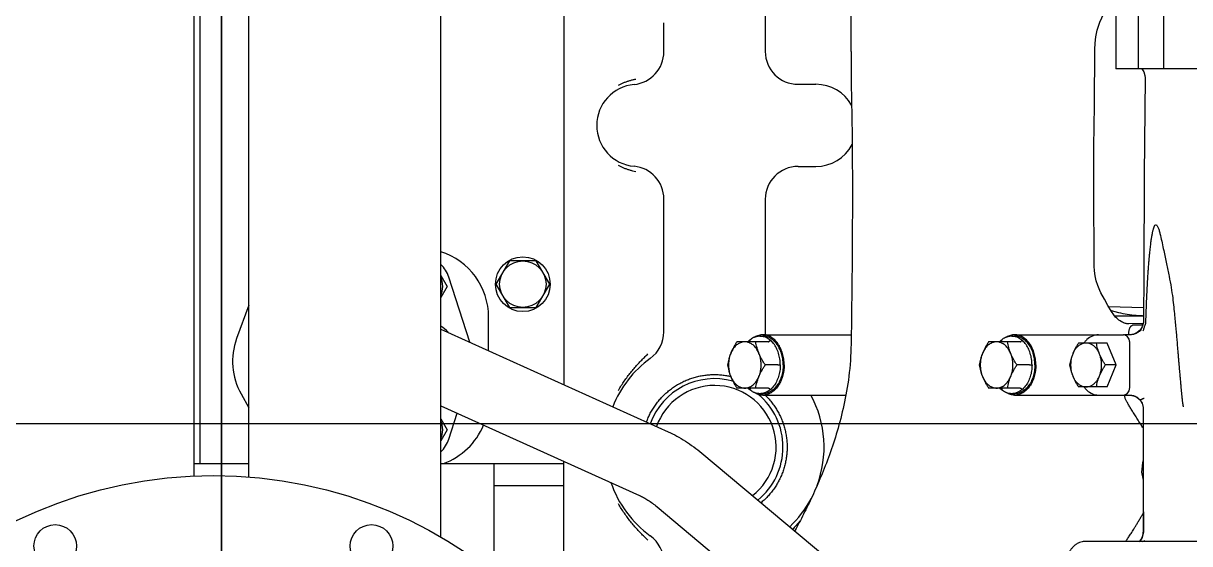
# Model space of a CAD drawing. Header units: millimetres. Extents: x 156850 to 204135, y 56350 to 74150.
# Drawn here: x 158527.6 to 158953.5, y 61638.2 to 61828.3 of the extents above; entities that cross this region are included whole.
import ezdxf

# ---------------------------------------------------------------- set-up
doc = ezdxf.new("R2010")
doc.units = ezdxf.units.MM
doc.header["$LTSCALE"] = 150
doc.linetypes.add('X-2F-PLAN$0$CENTER', pattern=[2, 1.25, -0.25, 0.25, -0.25])
doc.layers.add('-----33 Equipment', color=5, linetype='Continuous')

# ---------------------------------------------------------------- blocks, each defined once
blk = doc.blocks.new('X-2F-PLAN$0$A$C73FA2420')
at = {"color": 0, "linetype": 'Continuous'}
for p, q in [((1908.67, 848.28), (2164.73, 848.28)), ((1913.23, 848.28), (1913.23, 828.28)), ((2168.73, 846.28), (1913.23, 846.28)), ((1938.66, 831.15), (1933.62, 828.28)), ((1971.08, 828.28), (1958.86, 832.8)), ((1908.28, 828.28), (2217.73, 828.28)), ((1886.43, 758.28), (2217.73, 758.28)), ((1934.36, 758.28), (1901.56, 685.68)), ((1913.23, 758.28), (1913.23, 713.28)), ((1925.53, 755.96), (1921.52, 758.28)), ((1962.34, 758.28), (1924.8, 675.18)), ((1929.54, 758.28), (1925.53, 755.96)), ((1977.93, 755.96), (1973.92, 758.28)), ((1981.94, 758.28), (1977.93, 755.96)), ((1922.18, 755.3), (1931.64, 752.27)), ((1957.55, 747.69), (1981.29, 755.3)), ((1913.23, 753.28), (1913.23, 733.28)), ((1873.1, 738.78), (1913.23, 738.78)), ((1905.23, 738.78), (1905.23, 713.28)), ((1954.43, 740.78), (1966.73, 740.78)), ((1978.73, 738.09), (1970.23, 733.19)), ((1987.23, 733.19), (1978.73, 738.09)), ((1970.23, 733.19), (1970.23, 723.37)), ((1987.23, 723.37), (1987.23, 733.19)), ((1970.23, 723.37), (1978.73, 718.46)), ((1978.73, 718.46), (1987.23, 723.37)), ((1847.95, 713.28), (1914.03, 713.28)), ((2195.08, 713.28), (1942.01, 713.28)), ((1897.42, 679.27), (1855.05, 628.59)), ((1961.35, 676.78), (2009.85, 676.78)), ((2063.62, 676.78), (2074.23, 676.78)), ((1916.98, 662.92), (1837.47, 567.78)), ((1940.8, 638.61), (1940.8, 650.13)), ((1957.67, 638.61), (1957.67, 650.13)), ((1938.23, 640.64), (1938.23, 610.31)), ((1938.73, 641.7), (1938.73, 640.64)), ((1949.23, 635.17), (1949.23, 639.8)), ((1959.73, 641.7), (1959.73, 640.64)), ((1960.23, 640.64), (1960.23, 608.37)), ((2009.73, 639.78), (1961.35, 639.78)), ((2096.23, 639.78), (2063.73, 639.78)), ((2021.73, 627.78), (2021.73, 621.28)), ((2051.73, 627.78), (2051.73, 621.28)), ((2063.73, 608.42), (2173.99, 608.42)), ((1940.8, 546.69), (1940.8, 558.2)), ((1957.67, 546.69), (1957.67, 558.2)), ((1938.73, 549.78), (1938.73, 548.72)), ((1959.73, 549.78), (1959.73, 548.72)), ((1938.23, 548.72), (1938.23, 508.89)), ((1949.23, 543.25), (1949.23, 547.88)), ((1960.23, 548.72), (1960.23, 508.89)), ((1941.23, 514.92), (1941.23, 525.36)), ((1957.23, 514.92), (1957.23, 525.36)), ((1884.73, 458.12), (1884.73, 523.15)), ((1949.23, 511.65), (1949.23, 515.57)), ((2063.73, 519.42), (2064.48, 519.42)), ((2073.28, 517.98), (2073.29, 517.98)), ((1941.23, 514.92), (1949.23, 511.65)), ((1949.23, 511.65), (1957.23, 514.92)), ((1967.23, 512.26), (1967.23, 501.63)), ((1969.12, 513.51), (1968.45, 510.82)), ((1970.56, 514.4), (1970.25, 501.62)), ((2087.38, 511.79), (2057.38, 511.79)), ((2057.38, 462.69), (2057.38, 511.79)), ((1938.23, 508.3), (1938.23, 506.7)), ((1960.23, 506.6), (1960.23, 508.28)), ((1964.23, 501.79), (1964.39, 508.13)), ((1884.99, 502.93), (1884.73, 503.22)), ((1886.22, 502.15), (1884.99, 502.93)), ((1938.01, 505.3), (1937.41, 504.01)), ((1937.82, 504.73), (1937.7, 504.47)), ((1938.22, 506.69), (1938.01, 505.3)), ((1957.23, 506.77), (1941.23, 506.77)), ((1960.45, 505.18), (1960.23, 506.63)), ((1963.85, 505.28), (1963.85, 503.43)), ((2087.38, 503.58), (2057.38, 503.58)), ((1887.73, 501.76), (1886.22, 502.15)), ((1888.24, 501.7), (1887.72, 501.72)), ((1888.25, 501.73), (1887.73, 501.76)), ((1906.15, 501.78), (1888.25, 501.73)), ((1910.11, 502.35), (1907.16, 501.72)), ((1908.03, 501.78), (1907.61, 501.78)), ((1908.05, 501.78), (1908.06, 501.78)), ((1913.43, 502.03), (1910.11, 502.35)), ((1914.28, 501.72), (1913.43, 502.03)), ((1932.86, 501.76), (1932.42, 501.77)), ((1933.22, 501.76), (1932.86, 501.76)), ((1933.72, 501.79), (1933.22, 501.76)), ((1933.22, 501.76), (1933.22, 501.76)), ((1933.67, 501.73), (1933.22, 501.71)), ((1963.83, 501.9), (1963.84, 502.29)), ((2087.38, 494.39), (2057.38, 494.39))]:
    blk.add_line(p, q, dxfattribs=at)
at = {"color": 0, "linetype": 'X-2F-PLAN$0$CENTER', "ltscale": 6}
blk.add_line((0, 838.28), (3617.46, 838.28), dxfattribs=at)
at = {"color": 0, "linetype": 'Continuous'}
for points in [[(1956.83, 608.42), (1955.4, 608.45), (1953.87, 608.5), (1952.35, 608.58), (1950.86, 608.67), (1949.39, 608.79), (1947.94, 608.92), (1946.51, 609.07), (1945.1, 609.24), (1943.71, 609.42), (1942.34, 609.62), (1940.98, 609.83), (1939.65, 610.06), (1938.34, 610.29), (1937.05, 610.54), (1935.78, 610.8), (1934.52, 611.06), (1933.28, 611.34), (1932.06, 611.62), (1930.86, 611.92), (1929.67, 612.22), (1928.49, 612.53), (1927.34, 612.84), (1926.19, 613.17), (1925.06, 613.5), (1923.94, 613.83), (1922.84, 614.17), (1921.75, 614.52), (1920.67, 614.87), (1919.6, 615.22), (1918.54, 615.58), (1917.5, 615.95), (1916.46, 616.32), (1915.44, 616.69), (1914.43, 617.07), (1913.42, 617.45), (1912.43, 617.83), (1911.45, 618.21), (1910.48, 618.6), (1909.52, 618.99), (1908.58, 619.38), (1907.64, 619.78), (1906.71, 620.17), (1905.79, 620.57), (1904.88, 620.97), (1903.99, 621.36), (1903.1, 621.76), (1902.22, 622.16), (1901.35, 622.56), (1900.49, 622.97), (1899.65, 623.37), (1898.81, 623.77), (1897.98, 624.17), (1897.16, 624.57), (1896.35, 624.97), (1895.55, 625.37), (1894.76, 625.76), (1893.98, 626.16), (1893.21, 626.55), (1892.46, 626.94), (1891.71, 627.33), (1890.98, 627.71), (1890.27, 628.09), (1889.56, 628.47), (1888.87, 628.84), (1888.62, 628.98)], [(2063.73, 608.42), (2057.96, 608.4), (2052.1, 608.34), (2046.08, 608.25), (2039.69, 608.15), (2032.67, 608.05), (2024.86, 607.98), (2016.38, 607.94), (2007.36, 607.94), (1997.86, 607.98), (1987.97, 608.06), (1977.75, 608.16), (1967.3, 608.28), (1956.83, 608.42)], [(1975.63, 517.22), (1976.48, 517.64), (1978.2, 518.35), (1979.98, 518.92), (1981.81, 519.32), (1983.65, 519.56), (1985.34, 519.64)], [(1985.34, 519.64), (1995.27, 519.71), (2004.1, 519.76), (2012.62, 519.78), (2020.86, 519.77), (2028.82, 519.73), (2036.53, 519.66), (2043.93, 519.58), (2050.98, 519.5), (2057.65, 519.44), (2063.73, 519.42)], [(1967.55, 512.49), (1968.8, 513.31), (1970.93, 514.62), (1973.24, 515.94), (1975.63, 517.22)], [(2064.47, 519.42), (2066.71, 519.33), (2069.1, 519.03), (2071.47, 518.52), (2073.28, 517.98)], [(2073.29, 517.98), (2074.39, 517.58), (2076, 516.9), (2077.14, 516.35)], [(1964.18, 507.13), (1964.18, 507.12), (1964.18, 507.13), (1964.18, 507.17), (1964.19, 507.23), (1964.21, 507.34), (1964.23, 507.49), (1964.27, 507.68), (1964.33, 507.92), (1964.41, 508.22), (1964.52, 508.55), (1964.66, 508.91), (1964.83, 509.31), (1965.04, 509.73), (1965.3, 510.15), (1965.59, 510.59), (1965.92, 511.02), (1966.3, 511.44), (1966.72, 511.84), (1967.18, 512.22), (1967.55, 512.49)], [(1887.72, 501.72), (1886.22, 502.12), (1884.98, 502.9), (1884.73, 503.18)], [(1937.69, 504.44), (1937.38, 503.92), (1936.44, 502.88), (1935.18, 502.11), (1933.67, 501.73)], [(1937.41, 504.01), (1936.47, 502.95), (1935.23, 502.18), (1933.72, 501.79)], [(1961.97, 502.85), (1961.04, 503.9), (1960.45, 505.18)], [(1965.2, 501.63), (1964.7, 501.66), (1963.2, 502.07), (1961.97, 502.85)], [(1933.22, 501.71), (1925.26, 501.72), (1902.99, 501.72), (1888.24, 501.7)], [(1907.61, 501.78), (1907.37, 501.78), (1907.12, 501.78), (1906.88, 501.78), (1906.64, 501.78), (1906.15, 501.78)], [(1914.57, 501.79), (1914.34, 501.79), (1914.1, 501.79), (1913.86, 501.79), (1913.38, 501.79)], [(1915.52, 501.79), (1915.28, 501.79), (1915.05, 501.79), (1914.57, 501.79)], [(1916.46, 501.79), (1916.23, 501.79), (1915.99, 501.79), (1915.52, 501.79)], [(1917.64, 501.79), (1917.4, 501.79), (1917.17, 501.79), (1916.93, 501.79), (1916.46, 501.79)], [(1918.57, 501.79), (1918.34, 501.79), (1918.11, 501.79), (1917.64, 501.79)], [(1919.51, 501.79), (1919.27, 501.79), (1919.04, 501.79), (1918.57, 501.79)], [(1920.43, 501.79), (1920.2, 501.79), (1919.97, 501.79), (1919.51, 501.79)], [(1921.13, 501.79), (1920.9, 501.79), (1920.43, 501.79)], [(1922.05, 501.79), (1921.82, 501.79), (1921.59, 501.79), (1921.13, 501.79)], [(1922.97, 501.78), (1922.74, 501.78), (1922.51, 501.79), (1922.05, 501.79)], [(1923.89, 501.78), (1923.66, 501.78), (1923.43, 501.78), (1922.97, 501.78)], [(1924.57, 501.78), (1924.34, 501.78), (1923.89, 501.78)], [(1925.48, 501.78), (1925.26, 501.78), (1925.03, 501.78), (1924.57, 501.78)], [(1926.16, 501.78), (1925.94, 501.78), (1925.48, 501.78)], [(1927.07, 501.78), (1926.84, 501.78), (1926.62, 501.78), (1926.16, 501.78)], [(1927.74, 501.78), (1927.52, 501.78), (1927.07, 501.78)], [(1928.64, 501.78), (1928.42, 501.78), (1928.19, 501.78), (1927.74, 501.78)], [(1929.31, 501.77), (1929.09, 501.77), (1928.64, 501.78)], [(1930.21, 501.77), (1929.98, 501.77), (1929.76, 501.77), (1929.31, 501.77)], [(1930.87, 501.77), (1930.65, 501.77), (1930.21, 501.77)], [(1931.54, 501.77), (1931.32, 501.77), (1930.87, 501.77)], [(1932.42, 501.77), (1932.2, 501.77), (1931.98, 501.77), (1931.54, 501.77)], [(2054.12, 501.09), (2018.69, 501.38), (1983.05, 501.57), (1965.2, 501.63)], [(2057.38, 502.28), (2056.32, 501.58), (2054.96, 501.16), (2054.12, 501.09)]]:
    blk.add_lwpolyline(points, dxfattribs=at)
for centre, radius in [((1743.73, 841.29), 165.1), ((1883.12, 899.02), 7.78), ((1883.12, 783.55), 7.78), ((1978.73, 728.28), 10), ((1978.73, 728.28), 8.5)]:
    blk.add_circle(centre, radius, dxfattribs=at)
for centre, radius, start, end in [((1950.53, 810.29), 24, 69.6954, 119.6497), ((1925.53, 765.78), 11, 223.2263, 252.2212), ((1925.53, 765.78), 8.25, 245.39, 294.61), ((1951.73, 765.78), 13.9, 312.6461, 327.2863), ((1966.73, 765.78), 25, 270, 342.5402), ((1977.93, 765.78), 8.25, 245.39, 294.61), ((1977.93, 765.78), 11, 287.7788, 316.7737), ((1936.73, 765.78), 25, 199.8727, 247.8001), ((2036.73, 686.28), 15, 5.3128, 174.6872), ((1919.23, 658.28), 40, 108.9058, 144.0883), ((1919.23, 658.28), 40, 35.9117, 68.3989), ((2009.85, 688.78), 12, 270, 354.6872), ((2063.62, 688.78), 12, 185.3128, 270), ((1877.12, 688.78), 12, 270, 324.0883), ((1919.23, 658.28), 25, 344.454, 70.0194), ((1961.35, 688.78), 12, 215.9117, 270), ((1919.23, 658.28), 22.5, 218.0361, 70.4989), ((1919.23, 658.28), 25, 219.2634, 320.7462), ((1961.35, 627.78), 12, 90, 95.3387), ((2009.73, 627.78), 12, 0, 90), ((2063.73, 627.78), 12, 90, 180), ((1919.23, 658.28), 40, 223.3585, 241.8029), ((1919.23, 658.28), 40, 249.4724, 298.3723), ((2036.73, 621.28), 15, 180, 242.0981), ((2036.73, 621.28), 15, 299.3891, 0)]:
    blk.add_arc(centre, radius, start, end, dxfattribs=at)
for points, start_tangent, end_tangent in [([(1885.22, 682.58), (1886.47, 683.89), (1887.76, 685.17), (1889.1, 686.43), (1890.5, 687.66), (1891.96, 688.87), (1893.49, 690.06), (1895.09, 691.21), (1896.76, 692.33), (1898.51, 693.4)], (0.680539, 0.732711), (0.864362, 0.502871)), ([(1939.95, 693.4), (1941.69, 692.33), (1943.36, 691.22), (1944.96, 690.07), (1946.49, 688.89), (1947.95, 687.68), (1949.35, 686.44), (1950.7, 685.18), (1952, 683.89), (1953.25, 682.58)], (0.86416, -0.503217), (0.680692, -0.73257)), ([(2019.81, 687.07), (2020.06, 688.17), (2020.36, 689.26), (2020.71, 690.33), (2021.1, 691.38), (2021.54, 692.4), (2022.03, 693.4)], (0.205634, 0.978629), (0.468915, 0.883243)), ([(2051.44, 693.4), (2051.93, 692.4), (2052.37, 691.38), (2052.76, 690.33), (2053.1, 689.26), (2053.4, 688.18), (2053.66, 687.07)], (0.46886, -0.883272), (0.20571, -0.978613)), ([(1901.56, 685.68), (1900.81, 684.17), (1899.87, 682.59), (1898.74, 680.95), (1897.42, 679.27)], (-0.411668, -0.911334), (-0.641328, -0.767267)), ([(1928.4, 683.14), (1929.58, 682.67), (1931.19, 681.93), (1932.74, 681.08), (1934.23, 680.13), (1935.66, 679.07), (1937.01, 677.93), (1938.28, 676.7), (1939.47, 675.39), (1940.57, 674), (1941.57, 672.54), (1942.47, 671.01), (1943.27, 669.43), (1943.96, 667.8), (1944.54, 666.13), (1945.01, 664.42), (1945.36, 662.69), (1945.6, 660.93), (1945.72, 659.16), (1945.72, 657.39), (1945.6, 655.63), (1945.36, 653.87), (1945.07, 652.4)], (0.938331, -0.345738), (-0.221887, -0.975072)), ([(1924.8, 675.18), (1923.24, 672.05), (1921.41, 668.94), (1919.32, 665.89), (1916.98, 662.92)], (-0.411668, -0.911334), (-0.641328, -0.767267)), ([(1945.02, 652.38), (1943.98, 651.92), (1942.93, 651.39), (1941.87, 650.79), (1940.8, 650.13)], (-0.92582, -0.377964), (-0.84076, -0.541408)), ([(1945.02, 652.38), (1943.6, 651.65), (1942.41, 650.72), (1941.53, 649.64), (1940.98, 648.45), (1940.8, 647.22)], (-0.92582, -0.377964), (0, -1)), ([(1949.23, 653.57), (1948.17, 653.36), (1947.11, 653.1), (1946.06, 652.77), (1945.02, 652.38)], (-0.985438, -0.170033), (-0.92582, -0.377964)), ([(1953.45, 652.38), (1951.84, 652.89), (1950.12, 653.15), (1948.35, 653.15), (1946.63, 652.89), (1945.02, 652.38)], (-0.92582, 0.377964), (-0.92582, -0.377964)), ([(1953.45, 652.38), (1952.41, 652.77), (1951.36, 653.1), (1950.3, 653.36), (1949.23, 653.57)], (-0.92582, 0.377964), (-0.985438, 0.170033)), ([(1957.67, 650.13), (1956.6, 650.79), (1955.54, 651.39), (1954.49, 651.92), (1953.45, 652.38)], (-0.84076, 0.541408), (-0.92582, 0.377964)), ([(1957.67, 647.22), (1957.48, 648.46), (1956.94, 649.64), (1956.06, 650.72), (1954.88, 651.65), (1953.45, 652.38)], (0, 1), (-0.92582, 0.377964)), ([(1938.23, 640.64), (1938.45, 642.16), (1939.07, 643.62), (1939.16, 643.77)], (0, 1), (0.527024, 0.84985)), ([(1938.73, 641.7), (1938.79, 642.48), (1939.15, 643.77)], (0, 1), (0.378535, 0.925587)), ([(1939.15, 643.77), (1939.25, 644), (1940.14, 645.41), (1940.18, 645.47)], (0.378535, 0.925587), (0.639571, 0.768732)), ([(1940.18, 645.47), (1940.35, 645.65)], (0.639571, 0.768732), (0.664539, 0.747253)), ([(1940.48, 645.3), (1940.3, 645.35)], (-0.989806, 0.142419), (-0.92582, 0.377964)), ([(1940.35, 645.65), (1940.77, 646.09)], (0.664539, 0.747253), (0.719955, 0.694021)), ([(1940.68, 645.32), (1940.64, 645.3), (1940.48, 645.3)], (-0.926936, -0.375219), (-0.989806, 0.142419)), ([(1940.8, 645.5), (1940.76, 645.37), (1940.68, 645.32)], (0, -1), (-0.926936, -0.375219)), ([(1940.8, 647.22), (1940.99, 645.98), (1941.53, 644.79), (1942.41, 643.71), (1943.59, 642.79), (1945.02, 642.05)], (0, -1), (0.92582, -0.377964)), ([(1940.8, 643.24), (1941.87, 643.03), (1942.93, 642.77), (1943.98, 642.44), (1945.02, 642.05)], (0.985438, -0.170033), (0.92582, -0.377964)), ([(1953.45, 642.05), (1954.87, 642.78), (1956.06, 643.71), (1956.94, 644.79), (1957.48, 645.98), (1957.67, 647.22)], (0.92582, 0.377964), (0, 1)), ([(1953.45, 642.05), (1954.49, 642.44), (1955.54, 642.77), (1956.6, 643.03), (1957.67, 643.24)], (0.92582, 0.377964), (0.985438, 0.170033)), ([(1957.67, 645.5), (1957.71, 645.37), (1957.79, 645.32)], (0, -1), (0.926496, -0.376304)), ([(1958.12, 645.66), (1957.7, 646.09)], (-0.664574, 0.747223), (-0.719955, 0.694021)), ([(1957.79, 645.32), (1957.83, 645.3), (1957.99, 645.3)], (0.926496, -0.376304), (0.989806, 0.142419)), ([(1957.99, 645.3), (1958.17, 645.35)], (0.989806, 0.142419), (0.92582, 0.377964)), ([(1958.28, 645.47), (1958.12, 645.66)], (-0.639571, 0.768732), (-0.664574, 0.747223)), ([(1959.32, 643.77), (1959.22, 644), (1958.33, 645.41), (1958.28, 645.47)], (-0.378535, 0.925587), (-0.639571, 0.768732)), ([(1960.23, 640.64), (1960.02, 642.16), (1959.4, 643.62), (1959.31, 643.77)], (0, 1), (-0.527024, 0.84985)), ([(1959.73, 641.7), (1959.68, 642.48), (1959.32, 643.77)], (0, 1), (-0.378535, 0.925587)), ([(1919.23, 631.78), (1917.46, 631.84), (1915.7, 632.01), (1913.96, 632.31), (1912.23, 632.72), (1910.54, 633.24), (1908.89, 633.88), (1907.28, 634.63), (1905.73, 635.48), (1904.24, 636.43), (1902.81, 637.48), (1901.46, 638.62), (1900.19, 639.85), (1899, 641.17), (1898.9, 641.28)], (-1, 0.000003), (-0.641312, 0.76728)), ([(1938.24, 639.81), (1937.01, 638.62), (1935.66, 637.48), (1934.23, 636.43), (1932.74, 635.48), (1931.19, 634.63), (1929.58, 633.88), (1927.93, 633.24), (1926.24, 632.72), (1924.51, 632.31), (1922.77, 632.01), (1921, 631.84), (1919.23, 631.78)], (-0.697032, -0.71704), (-1, 0.000003)), ([(1949.23, 632.86), (1947.09, 633.01), (1945.02, 633.46), (1943.12, 634.17), (1941.46, 635.14), (1940.09, 636.32), (1939.07, 637.66), (1938.45, 639.12), (1938.23, 640.64)], (-1, 0), (0, 1)), ([(1938.83, 640.67), (1938.79, 640.93), (1938.73, 641.7)], (-0.1942, 0.980962), (0, 1)), ([(1949.23, 633.22), (1947.05, 633.38), (1944.96, 633.86), (1943.06, 634.63), (1941.43, 635.67), (1940.14, 636.93), (1939.25, 638.35), (1938.79, 639.87), (1938.73, 640.64)], (-1, 0), (0, 1)), ([(1949.23, 634.28), (1947.05, 634.44), (1944.96, 634.92), (1943.06, 635.7), (1941.43, 636.73), (1940.14, 637.99), (1939.25, 639.41), (1938.83, 640.67)], (-1, 0), (-0.1942, 0.980962)), ([(1945.02, 642.05), (1946.06, 641.59), (1947.11, 641.06), (1948.17, 640.46), (1949.23, 639.8)], (0.92582, -0.377964), (0.84076, -0.541408)), ([(1945.02, 642.05), (1946.63, 641.55), (1948.35, 641.29), (1950.12, 641.29), (1951.84, 641.55), (1953.45, 642.05)], (0.92582, -0.377964), (0.92582, 0.377964)), ([(1949.23, 639.8), (1950.3, 640.46), (1951.36, 641.06), (1952.41, 641.59), (1953.45, 642.05)], (0.84076, 0.541408), (0.92582, 0.377964)), ([(1949.23, 634.28), (1951.42, 634.44), (1953.5, 634.92), (1955.41, 635.7), (1957.04, 636.73), (1958.33, 637.99), (1959.22, 639.41), (1959.63, 640.67)], (1, 0), (0.1942, 0.980962)), ([(1949.23, 632.86), (1951.38, 633.01), (1953.44, 633.46), (1955.35, 634.17), (1957.01, 635.14), (1958.38, 636.32), (1959.4, 637.66), (1960.02, 639.12), (1960.23, 640.64)], (1, 0), (0, 1)), ([(1949.23, 633.22), (1951.42, 633.38), (1953.5, 633.86), (1955.41, 634.63), (1957.04, 635.67), (1958.33, 636.93), (1959.22, 638.35), (1959.68, 639.87), (1959.73, 640.64)], (1, 0), (0, 1)), ([(1959.63, 640.67), (1959.68, 640.93), (1959.73, 641.7)], (0.1942, 0.980962), (0, 1)), ([(1940.8, 638.61), (1940.76, 638.45), (1940.64, 638.29), (1940.48, 638.15), (1940.3, 638.06)], (0, -1), (-0.92582, -0.377964)), ([(1949.23, 635.17), (1949.23, 634.99), (1949.23, 634.78), (1949.23, 634.58), (1949.23, 634.41)], (0, -1), (0, -1)), ([(1957.67, 638.61), (1957.71, 638.45), (1957.83, 638.29), (1957.99, 638.15), (1958.17, 638.06)], (0, -1), (0.92582, -0.377964)), ([(1892.45, 626.94), (1891.03, 628.13), (1889.48, 629.5), (1889.24, 629.72)], (-0.777992, 0.628275), (-0.735989, 0.676994)), ([(1945.02, 560.46), (1943.98, 560), (1942.93, 559.47), (1941.87, 558.86), (1940.8, 558.2)], (-0.92582, -0.377964), (-0.84076, -0.541408)), ([(1945.02, 560.46), (1943.6, 559.73), (1942.41, 558.8), (1941.53, 557.72), (1940.98, 556.53), (1940.8, 555.29)], (-0.92582, -0.377964), (0, -1)), ([(1949.23, 561.65), (1948.17, 561.44), (1947.11, 561.17), (1946.06, 560.85), (1945.02, 560.46)], (-0.985438, -0.170033), (-0.92582, -0.377964)), ([(1953.45, 560.46), (1951.84, 560.96), (1950.12, 561.22), (1948.35, 561.22), (1946.63, 560.96), (1945.02, 560.46)], (-0.92582, 0.377964), (-0.92582, -0.377964)), ([(1953.45, 560.46), (1952.41, 560.85), (1951.36, 561.17), (1950.3, 561.44), (1949.23, 561.65)], (-0.92582, 0.377964), (-0.985438, 0.170033)), ([(1957.67, 558.2), (1956.6, 558.86), (1955.54, 559.47), (1954.49, 560), (1953.45, 560.46)], (-0.84076, 0.541408), (-0.92582, 0.377964)), ([(1957.67, 555.29), (1957.48, 556.53), (1956.94, 557.72), (1956.06, 558.8), (1954.88, 559.72), (1953.45, 560.46)], (0, 1), (-0.92582, 0.377964)), ([(1940.18, 553.54), (1940.35, 553.73)], (0.639571, 0.768732), (0.664539, 0.747253)), ([(1940.35, 553.73), (1940.77, 554.17)], (0.664539, 0.747253), (0.719955, 0.694021)), ([(1940.8, 555.29), (1940.99, 554.05), (1941.53, 552.87), (1942.41, 551.79), (1943.59, 550.86), (1945.02, 550.13)], (0, -1), (0.92582, -0.377964)), ([(1953.45, 550.13), (1954.87, 550.86), (1956.06, 551.79), (1956.94, 552.87), (1957.48, 554.06), (1957.67, 555.29)], (0.92582, 0.377964), (0, 1)), ([(1958.12, 553.73), (1957.7, 554.17)], (-0.664574, 0.747223), (-0.719955, 0.694021)), ([(1958.28, 553.54), (1958.12, 553.73)], (-0.639571, 0.768732), (-0.664574, 0.747223)), ([(1938.23, 548.72), (1938.45, 550.23), (1939.07, 551.69), (1939.16, 551.84)], (0, 1), (0.527024, 0.84985)), ([(1938.73, 549.78), (1938.79, 550.55), (1939.15, 551.84)], (0, 1), (0.378535, 0.925587)), ([(1938.83, 548.75), (1938.79, 549), (1938.73, 549.78)], (-0.1942, 0.980962), (0, 1)), ([(1939.15, 551.84), (1939.25, 552.07), (1940.14, 553.49), (1940.18, 553.54)], (0.378535, 0.925587), (0.639571, 0.768732)), ([(1940.48, 553.38), (1940.3, 553.42)], (-0.989806, 0.142419), (-0.92582, 0.377964)), ([(1940.68, 553.39), (1940.64, 553.38), (1940.48, 553.38)], (-0.926936, -0.375219), (-0.989806, 0.142419)), ([(1940.8, 553.57), (1940.76, 553.45), (1940.68, 553.39)], (0, -1), (-0.926936, -0.375219)), ([(1940.8, 551.32), (1941.87, 551.11), (1942.93, 550.84), (1943.98, 550.52), (1945.02, 550.13)], (0.985438, -0.170033), (0.92582, -0.377964)), ([(1945.02, 550.13), (1946.06, 549.67), (1947.11, 549.14), (1948.17, 548.54), (1949.23, 547.88)], (0.92582, -0.377964), (0.84076, -0.541408)), ([(1945.02, 550.13), (1946.63, 549.62), (1948.35, 549.36), (1950.12, 549.36), (1951.84, 549.62), (1953.45, 550.13)], (0.92582, -0.377964), (0.92582, 0.377964)), ([(1949.23, 547.88), (1950.3, 548.54), (1951.36, 549.14), (1952.41, 549.67), (1953.45, 550.13)], (0.84076, 0.541408), (0.92582, 0.377964)), ([(1953.45, 550.13), (1954.49, 550.52), (1955.54, 550.84), (1956.6, 551.11), (1957.67, 551.32)], (0.92582, 0.377964), (0.985438, 0.170033)), ([(1957.67, 553.57), (1957.71, 553.45), (1957.79, 553.39)], (0, -1), (0.926496, -0.376304)), ([(1957.79, 553.39), (1957.83, 553.38), (1957.99, 553.38)], (0.926496, -0.376304), (0.989806, 0.142419)), ([(1957.99, 553.38), (1958.17, 553.42)], (0.989806, 0.142419), (0.92582, 0.377964)), ([(1959.32, 551.84), (1959.22, 552.07), (1958.33, 553.49), (1958.28, 553.54)], (-0.378535, 0.925587), (-0.639571, 0.768732)), ([(1960.23, 548.72), (1960.02, 550.23), (1959.4, 551.69), (1959.31, 551.84)], (0, 1), (-0.527024, 0.84985)), ([(1959.73, 549.78), (1959.68, 550.55), (1959.32, 551.84)], (0, 1), (-0.378535, 0.925587)), ([(1959.63, 548.75), (1959.68, 549), (1959.73, 549.78)], (0.1942, 0.980962), (0, 1)), ([(1949.23, 540.94), (1947.09, 541.09), (1945.02, 541.53), (1943.12, 542.25), (1941.46, 543.22), (1940.09, 544.4), (1939.07, 545.74), (1938.45, 547.2), (1938.23, 548.72)], (-1, 0), (0, 1)), ([(1949.23, 541.29), (1947.05, 541.46), (1944.96, 541.93), (1943.06, 542.71), (1941.43, 543.75), (1940.14, 545.01), (1939.25, 546.42), (1938.79, 547.94), (1938.73, 548.72)], (-1, 0), (0, 1)), ([(1949.23, 542.35), (1947.05, 542.52), (1944.96, 543), (1943.06, 543.77), (1941.43, 544.81), (1940.14, 546.07), (1939.25, 547.48), (1938.83, 548.75)], (-1, 0), (-0.1942, 0.980962)), ([(1940.8, 546.69), (1940.76, 546.53), (1940.64, 546.36), (1940.48, 546.23), (1940.3, 546.13)], (0, -1), (-0.92582, -0.377964)), ([(1949.23, 542.35), (1951.42, 542.52), (1953.5, 543), (1955.41, 543.77), (1957.04, 544.81), (1958.33, 546.07), (1959.22, 547.48), (1959.63, 548.75)], (1, 0), (0.1942, 0.980962)), ([(1949.23, 540.94), (1951.38, 541.09), (1953.44, 541.53), (1955.35, 542.25), (1957.01, 543.22), (1958.38, 544.4), (1959.4, 545.74), (1960.02, 547.2), (1960.23, 548.72)], (1, 0), (0, 1)), ([(1949.23, 541.29), (1951.42, 541.46), (1953.5, 541.93), (1955.41, 542.71), (1957.04, 543.75), (1958.33, 545.01), (1959.22, 546.42), (1959.68, 547.94), (1959.73, 548.72)], (1, 0), (0, 1)), ([(1957.67, 546.69), (1957.71, 546.53), (1957.83, 546.36), (1957.99, 546.23), (1958.17, 546.13)], (0, -1), (0.92582, -0.377964)), ([(1949.23, 543.25), (1949.23, 543.06), (1949.23, 542.86), (1949.23, 542.65), (1949.23, 542.48)], (0, -1), (0, -1)), ([(1884.73, 523.15), (1884.65, 524.08), (1884.39, 525), (1883.97, 525.88), (1883.39, 526.72), (1882.67, 527.49), (1881.81, 528.19), (1880.82, 528.81), (1879.73, 529.32), (1878.56, 529.74), (1877.32, 530.04), (1876.7, 530.14)], (0, 1), (-0.989926, 0.141585)), ([(1949.23, 528.63), (1948.21, 528.43), (1947.21, 528.18), (1946.22, 527.87), (1945.23, 527.5)], (-0.985438, -0.170033), (-0.92582, -0.377964)), ([(1953.23, 527.5), (1951.97, 527.92), (1950.62, 528.17), (1949.23, 528.26), (1947.84, 528.17), (1946.5, 527.92), (1945.23, 527.5)], (-0.92582, 0.377964), (-0.92582, -0.377964)), ([(1953.23, 527.5), (1952.25, 527.87), (1951.26, 528.18), (1950.25, 528.43), (1949.23, 528.63)], (-0.92582, 0.377964), (-0.985438, 0.170033)), ([(1945.23, 527.5), (1944.25, 527.07), (1943.26, 526.57), (1942.25, 526), (1941.23, 525.36)], (-0.92582, -0.377964), (-0.84076, -0.541408)), ([(1945.23, 527.5), (1944.1, 526.94), (1943.11, 526.24), (1942.31, 525.43), (1941.72, 524.54), (1941.35, 523.58), (1941.23, 522.6)], (-0.92582, -0.377964), (0, -1)), ([(1957.23, 525.36), (1956.21, 526), (1955.21, 526.57), (1954.22, 527.07), (1953.23, 527.5)], (-0.84076, 0.541408), (-0.92582, 0.377964)), ([(1957.23, 522.6), (1957.11, 523.59), (1956.75, 524.54), (1956.16, 525.43), (1955.36, 526.24), (1954.38, 526.94), (1953.23, 527.5)], (0, 1), (-0.92582, 0.377964)), ([(1940.83, 523.1), (1939.98, 522.28), (1938.68, 520.27), (1938.23, 518.08)], (-0.766761, -0.641932), (0, -1)), ([(1941.18, 523.38), (1940.83, 523.1)], (-0.796285, -0.604921), (-0.766761, -0.641932)), ([(1941.23, 522.6), (1941.36, 521.62), (1941.72, 520.67), (1942.31, 519.78), (1943.1, 518.97), (1944.09, 518.27), (1945.23, 517.7)], (0, -1), (0.92582, -0.377964)), ([(1953.23, 517.7), (1954.37, 518.27), (1955.36, 518.97), (1956.16, 519.77), (1956.75, 520.67), (1957.11, 521.62), (1957.23, 522.6)], (0.92582, 0.377964), (0, 1)), ([(1957.64, 523.1), (1957.29, 523.38)], (-0.766761, 0.641932), (-0.796285, 0.604921)), ([(1960.23, 518.08), (1959.79, 520.27), (1958.49, 522.28), (1957.64, 523.1)], (0, 1), (-0.766761, 0.641932)), ([(1941.23, 518.83), (1942.25, 518.63), (1943.26, 518.38), (1944.25, 518.07), (1945.23, 517.7)], (0.985438, -0.170033), (0.92582, -0.377964)), ([(1945.23, 517.7), (1946.5, 517.29), (1947.85, 517.03), (1949.23, 516.95), (1950.62, 517.03), (1951.97, 517.29), (1953.23, 517.7)], (0.92582, -0.377964), (0.92582, 0.377964)), ([(1945.23, 517.7), (1946.22, 517.27), (1947.21, 516.77), (1948.21, 516.2), (1949.23, 515.57)], (0.92582, -0.377964), (0.84076, -0.541408)), ([(1949.23, 515.57), (1950.25, 516.2), (1951.26, 516.77), (1952.25, 517.27), (1953.23, 517.7)], (0.84076, 0.541408), (0.92582, 0.377964)), ([(1953.23, 517.7), (1954.22, 518.07), (1955.21, 518.38), (1956.21, 518.63), (1957.23, 518.83)], (0.92582, 0.377964), (0.985438, 0.170033)), ([(1884.73, 508.2), (1884.78, 508.16), (1885.27, 507.81), (1885.81, 507.43), (1886.4, 507.03), (1887.03, 506.62), (1887.72, 506.18), (1888.48, 505.7), (1889.31, 505.18), (1890.23, 504.62), (1891.26, 504), (1892.39, 503.32), (1893.64, 502.57)], (0.797489, -0.603334), (0.859136, -0.511748)), ([(1928.62, 503.34), (1930.24, 504.37), (1931.7, 505.29), (1933.05, 506.12), (1934.31, 506.88), (1935.47, 507.54), (1936.54, 508.08)], (0.844098, 0.536189), (0.902781, 0.4301)), ([(1936.54, 508.08), (1937, 508.28), (1937.46, 508.44), (1937.93, 508.55), (1938.23, 508.6)], (0.902785, 0.430092), (0.990316, 0.138833)), ([(1938.23, 508.89), (1938.35, 508.3)], (0, -1), (0.375406, -0.92686)), ([(1938.6, 507.88), (1938.35, 508.3)], (-0.607808, 0.794084), (-0.375694, 0.926744)), ([(1940.18, 506.9), (1939.37, 507.23), (1938.74, 507.71), (1938.6, 507.88)], (-0.96652, 0.256592), (-0.607808, 0.794084)), ([(1941.23, 506.77), (1940.87, 506.78), (1940.52, 506.83), (1940.18, 506.9)], (-1, -0.000331), (-0.966394, 0.257066)), ([(1958.25, 506.89), (1957.92, 506.82), (1957.58, 506.78), (1957.23, 506.77)], (-0.968616, -0.248564), (-1, 0.000222)), ([(1959.71, 507.69), (1959.07, 507.21), (1958.25, 506.89)], (-0.694998, -0.719012), (-0.968616, -0.248562)), ([(1960.11, 508.28), (1959.71, 507.69)], (-0.387865, -0.921716), (-0.694998, -0.719012)), ([(1960.11, 508.28), (1960.23, 508.89)], (0.38786, 0.921719), (0, 1)), ([(1960.23, 507.1), (1961.26, 506.99)], (0.993979, -0.109572), (0.994237, -0.107202)), ([(1961.26, 506.99), (1961.69, 506.92), (1962.09, 506.84), (1962.46, 506.73), (1962.79, 506.6)], (0.994237, -0.1072), (0.914876, -0.403734)), ([(1968.45, 510.82), (1967.78, 507.56), (1967.37, 504.28), (1967.25, 501.98)], (-0.241955, -0.970288), (-0.024711, -0.999695)), ([(1884.69, 503.19), (1885.12, 502.81)], (0.705608, -0.708602), (0.781884, -0.623423)), ([(1884.84, 502.97), (1884.72, 503.1)], (-0.703497, 0.710698), (-0.683379, 0.730063)), ([(1884.73, 502.22), (1884.79, 502.47), (1884.86, 502.93)], (0.215626, 0.976476), (-0.312777, 0.949827)), ([(1885.12, 502.81), (1885.22, 502.73)], (0.781884, -0.623423), (0.79744, -0.603398)), ([(1885.22, 502.73), (1885.3, 502.68)], (0.79744, -0.603398), (0.80913, -0.587629)), ([(1885.3, 502.68), (1885.5, 502.54)], (0.80913, -0.587629), (0.837102, -0.547047)), ([(1893.64, 502.57), (1894.03, 502.33), (1894.43, 502.09), (1894.81, 501.86)], (0.859138, -0.511743), (0.851779, -0.523901)), ([(1926.57, 501.99), (1927.23, 502.43), (1927.91, 502.88), (1928.62, 503.34)], (0.827451, 0.561538), (0.844086, 0.536208)), ([(1936.6, 502.97), (1936.65, 502.55), (1936.77, 502.12)], (-0.540052, -0.841632), (0.153468, -0.988154)), ([(1938.04, 505.35), (1937.82, 504.73)], (-0.275932, -0.961177), (-0.399366, -0.916792)), ([(1938.19, 506.02), (1938.04, 505.35)], (-0.139667, -0.990199), (-0.275932, -0.961177)), ([(1938.23, 506.7), (1938.19, 506.02)], (0, -1), (-0.139667, -0.990199)), ([(1960.24, 506.37), (1960.23, 506.6)], (-0.043759, 0.999042), (0.000001, 1)), ([(1960.34, 505.58), (1960.24, 506.37)], (-0.199487, 0.9799), (-0.043732, 0.999043)), ([(1960.39, 505.34), (1960.34, 505.58)], (-0.244172, 0.969732), (-0.199487, 0.9799)), ([(1960.44, 505.15), (1960.39, 505.34)], (-0.279382, 0.96018), (-0.244172, 0.969732)), ([(1960.49, 505.01), (1960.44, 505.15)], (-0.306258, 0.951949), (-0.279382, 0.96018)), ([(1961.88, 502.67), (1961.11, 503.68), (1960.49, 505.01)], (-0.673099, 0.739553), (-0.306258, 0.951949)), ([(1962.09, 502.44), (1961.88, 502.67)], (-0.704613, 0.709592), (-0.673099, 0.739553)), ([(1962.79, 506.6), (1963.05, 506.46), (1963.28, 506.3), (1963.48, 506.12), (1963.64, 505.92), (1963.75, 505.71), (1963.83, 505.5), (1963.85, 505.28)], (0.914876, -0.403734), (0.001458, -0.999999)), ([(1963.85, 503.43), (1963.85, 503.31), (1963.85, 503.17), (1963.85, 503.02), (1963.85, 502.86), (1963.85, 502.7), (1963.84, 502.55), (1963.84, 502.41), (1963.84, 502.29)], (0.001458, -0.999999), (-0.024678, -0.999695)), ([(1884.72, 502.15), (1884.92, 501.61), (1885.17, 501.09)], (0.325798, -0.945439), (0.471977, -0.881611)), ([(1885.5, 502.54), (1885.78, 502.36)], (0.837102, -0.547047), (0.871252, -0.490836)), ([(1885.78, 502.36), (1886.3, 502.11), (1886.41, 502.07)], (0.871252, -0.490836), (0.931348, -0.36413)), ([(1886.41, 502.07), (1886.55, 502.01)], (0.931348, -0.36413), (0.942157, -0.335171)), ([(1886.55, 502.01), (1886.97, 501.88)], (0.942157, -0.335171), (0.967749, -0.251918)), ([(1886.97, 501.88), (1887.29, 501.81)], (0.967749, -0.251918), (0.982008, -0.188838)), ([(1887.29, 501.81), (1888.15, 501.72)], (0.982008, -0.188838), (0.99985, -0.017323)), ([(1894.81, 501.86), (1894.98, 501.75)], (0.851778, -0.523903), (0.850286, -0.526322)), ([(1926.27, 501.78), (1926.57, 501.99)], (0.823828, 0.56684), (0.827456, 0.56153)), ([(1936.98, 501.42), (1936.88, 501.78), (1936.76, 502.15)], (-0.244948, 0.969536), (-0.326722, 0.94512)), ([(1961.65, 501.75), (1962.22, 501.56), (1962.75, 501.39), (1963.24, 501.23)], (0.954791, -0.297276), (0.946209, -0.323555)), ([(1963.24, 501.23), (1963.73, 501.06)], (0.94621, -0.323554), (0.933064, -0.359709)), ([(1963.73, 501.06), (1964.44, 500.85), (1965.12, 500.76)], (0.931692, -0.363248), (0.99954, -0.030332)), ([(1965.12, 500.76), (1971.69, 500.53), (1978.26, 500.23)], (0.999538, -0.03039), (0.998522, -0.054357)), ([(1978.26, 500.23), (1980.39, 500.1), (1982.34, 499.98), (1984.12, 499.86), (1985.76, 499.74), (1987.26, 499.62), (1988.64, 499.5), (1989.91, 499.38), (1991.08, 499.26), (1992.16, 499.14), (1993.15, 499.02), (1994.05, 498.91), (1994.87, 498.79), (1995.62, 498.68), (1996.3, 498.57), (1996.92, 498.46), (1997.47, 498.35), (1997.97, 498.25), (1998.43, 498.14), (1998.85, 498.03), (1999.24, 497.91), (1999.61, 497.78), (1999.94, 497.64), (2000.23, 497.47), (2000.35, 496.87)], (0.998522, -0.054357), (-0.707856, -0.706357)), ([(1996.47, 495.45), (1991.08, 494.26), (1986.15, 493.2), (1981.62, 492.3), (1977.47, 491.54), (1973.69, 490.98), (1970.31, 490.59), (1967.3, 490.29), (1964.59, 490.03), (1962.1, 489.8), (1959.79, 489.6), (1957.68, 489.41), (1955.76, 489.25), (1953.99, 489.1), (1952.36, 488.96), (1950.86, 488.83), (1949.49, 488.72), (1948.22, 488.61), (1947.06, 488.51), (1945.99, 488.42), (1945.03, 488.34), (1944.15, 488.26), (1943.35, 488.19), (1942.62, 488.13), (1941.96, 488.07), (1941.35, 488.02), (1940.78, 487.96), (1940.25, 487.91), (1939.75, 487.87), (1939.26, 487.82), (1938.79, 487.77), (1938.34, 487.73), (1937.9, 487.68), (1937.5, 487.64), (1937.14, 487.6), (1936.8, 487.56), (1936.22, 487.5), (1935.75, 487.44), (1935.36, 487.38), (1935.03, 487.34), (1934.62, 487.27), (1934.26, 487.21), (1933.93, 487.13)], (-0.9774, -0.211397), (-0.970546, -0.240917)), ([(2000.35, 496.87), (1999.99, 496.6), (1999.54, 496.36), (1999.04, 496.16), (1998.49, 495.97), (1997.88, 495.79), (1997.21, 495.62), (1996.47, 495.45)], (-0.707856, -0.706357), (-0.9774, -0.211397))]:
    blk.add_spline(points, degree=3, dxfattribs=dict(at, start_tangent=start_tangent, end_tangent=end_tangent))
blk = doc.blocks.new('X-2F-PLAN$0$zw$C47F')
at = {"layer": '-----33 Equipment'}
blk.add_line((4825.86, 2236.3), (4825.86, 1136.3), dxfattribs=at)
at = {"layer": '-----33 Equipment', "ltscale": 0.02}
blk.add_line((5339.58, 1686.3), (3861.53, 1686.3), dxfattribs=at)
at = {"layer": '-----33 Equipment'}
blk.add_blockref('X-2F-PLAN$0$A$C73FA2420', (2898.05, 848.02), dxfattribs=at)

msp = doc.modelspace()

# ---------------------------------------------------------------- block references
at = {"layer": '-----33 Equipment', "rotation": 90.00000000000001}
msp.add_blockref('X-2F-PLAN$0$zw$C47F', (160286.3, 56856.22), dxfattribs=at)

doc.saveas('drawing.dxf')
